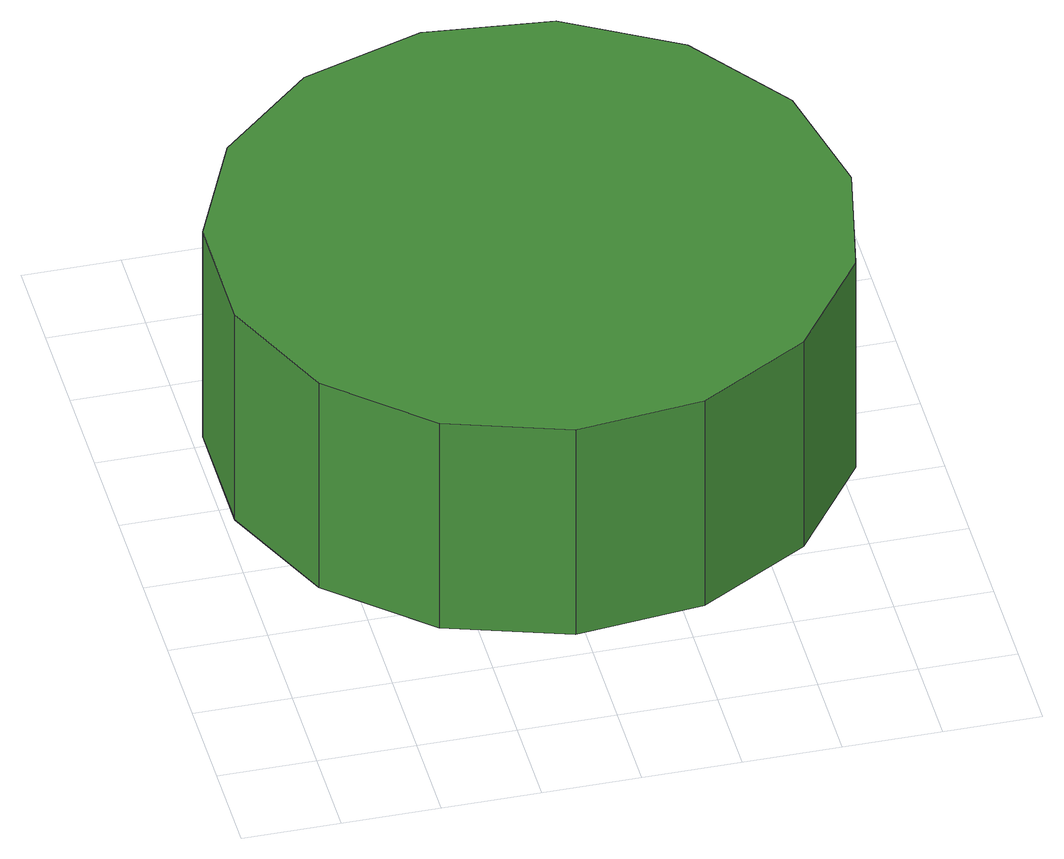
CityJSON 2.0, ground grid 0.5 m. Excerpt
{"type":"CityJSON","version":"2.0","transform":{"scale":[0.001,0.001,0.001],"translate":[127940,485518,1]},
"CityObjects":{
"tree1":{"type":"SolitaryVegetationObject","attributes":{"function":"something"},"geometry":[{"type":"MultiSurface","lod":"1","boundaries":[[[0,1,2,3,4,5,6,7,8,9,10,11,12,13,14]],[[15,16,17,18,19,20,21,22,23,24,25,26,27,28,29]],[[0,29,28,1]],[[1,28,27,2]],[[2,27,26,3]],[[3,26,25,4]],[[4,25,24,5]],[[5,24,23,6]],[[6,23,22,7]],[[7,22,21,8]],[[8,21,20,9]],[[9,20,19,10]],[[10,19,18,11]],[[11,18,17,12]],[[12,17,16,13]],[[13,16,15,14]],[[14,15,29,0]]]}]}
},
"vertices":[
[3214,2242,1375],[3076,2891,1375],[2686,3428,1375],[2111,3760,1375],[1451,3829,1375],[820,3624,1375],[327,3180,1375],[57,2574,1375],[57,1910,1375],[327,1304,1375],[820,860,1375],[1451,655,1375],[2111,725,1375],[2686,1056,1375],[3076,1593,1375],[3076,1593,105],[2686,1056,105],[2111,725,105],[1451,655,105],[820,860,105],[327,1304,105],[57,1910,105],[57,2574,105],[327,3180,105],[820,3624,105],[1451,3829,105],[2111,3760,105],[2686,3428,105],[3076,2891,105],[3214,2242,105]
]}
